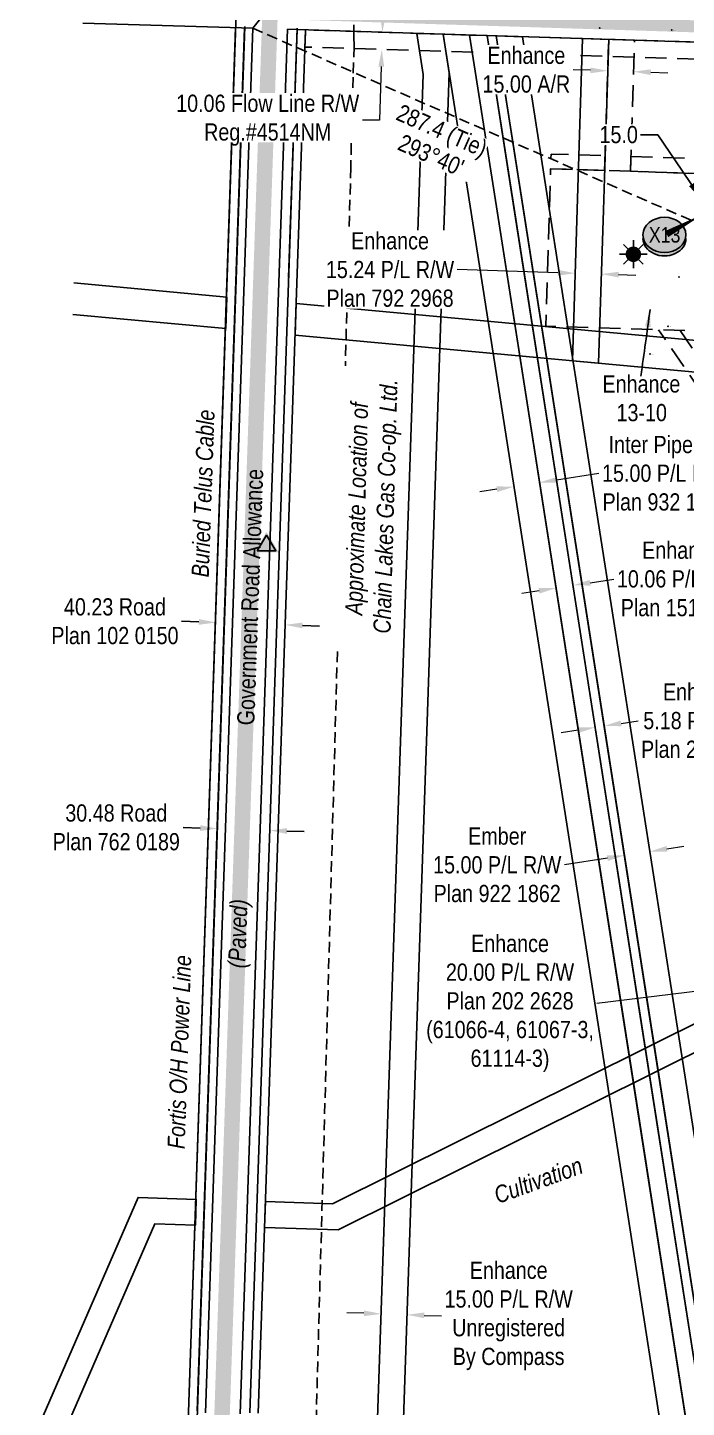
# Model space of a CAD drawing. Extents: x 337432 to 345408, y 5808486 to 5816348.
# Drawn here: x 337566 to 337949, y 5811198 to 5811999 of the extents above; entities that cross this region are included whole.
import ezdxf
from ezdxf.enums import TextEntityAlignment as Align

# ---------------------------------------------------------------- set-up
doc = ezdxf.new("R2010")
doc.units = 0
doc.header["$LTSCALE"] = 5
doc.header["$PDSIZE"] = 0.5
for name, pattern in [('foc-ACCESSROAD', [3.75, 2.5, -1.25]), ('foc-FLOWLINE', [3.75, 2.5, -1.25]), ('foc-TIELINE', [1.875, 1.25, -0.625]), ('UG_PIPE', [1.875, 1.25, -0.625])]:
    doc.linetypes.add(name, pattern=pattern)
doc.layers.get('Defpoints').update_dxf_attribs({"color": 9})
for name, color, linetype in [('AS-PIPE-UG', 44, 'UG_PIPE'), ('AS-PIPE-UG-T', 44, 'Continuous'), ('AS-POWER', 104, 'foc-POWER'), ('AS-ROADS', 254, 'Continuous'), ('AS-TELEPHONE-T', 224, 'Continuous'), ('AS-TELUS', 224, 'foc-TEL'), ('C-AR', 13, 'foc-ACCESSROAD'), ('C-FLOWLINE', 13, 'foc-FLOWLINE'), ('C-RW', 13, 'Continuous'), ('C-WS', 13, 'foc-ACCESSROAD'), ('C-WS-S', 13, 'Continuous'), ('F-FLOWLINE', 190, 'foc-FLOWLINE'), ('F-RW', 190, 'Continuous'), ('L-BD', 7, 'Continuous'), ('L-MON', 1, 'Continuous'), ('L-ROAD-T', 7, 'Continuous'), ('L-SEC', 7, 'Continuous'), ('L-TIE', 7, 'foc-TIELINE'), ('L-TITLEDB', 4, 'Continuous'), ('L-TITLEDB-T', 4, 'Continuous'), ('P-CROSSINGS', 250, 'Continuous'), ('P-TXT', 4, 'Continuous')]:
    doc.layers.add(name, color=color, linetype=linetype)
for name, color, linetype, lineweight in [('C-AR-T', 13, 'Continuous', 9), ('C-RW-T', 13, 'Continuous', 9), ('C-WS-T', 13, 'Continuous', 9), ('F-FLOWLINE-T', 190, 'Continuous', 9), ('F-RW-T', 190, 'Continuous', 9), ('T-TEXT', 48, 'Continuous', 18)]:
    doc.layers.add(name, color=color, linetype=linetype, lineweight=lineweight)
for name, color, linetype, plot in [('Z-DESCRIPTION-1409-18', 21, 'Continuous', False), ('Z-ELEVATION-1409-18', 21, 'Continuous', False), ('Z-MSPOINT-1409-18', 21, 'Continuous', False), ('Z-POINTNUMBER-1409-18', 21, 'Continuous', False)]:
    doc.layers.add(name, color=color, linetype=linetype, plot=plot)
doc.styles.add('80CG', font='', dxfattribs={"height": 10})
doc.styles.add('80L', font='', dxfattribs={"height": 10})
doc.styles.add('80LS', font='', dxfattribs={"height": 10})
doc.styles.add('Crossing', font='', dxfattribs={"height": 10})
doc.styles.add('DESCRIPTION', font='', dxfattribs={"height": 2.5})
doc.styles.add('ELEVATION', font='', dxfattribs={"height": 2.5})
doc.styles.add('foc-LtypeFont', font='', dxfattribs={"height": 7.35})
doc.styles.add('POINTNUMBER', font='', dxfattribs={"height": 2.5})
doc.styles.get('80CG').set_extended_font_data('Arial Narrow')
doc.styles.get('80L').set_extended_font_data('Arial Narrow')
doc.styles.get('80LS').set_extended_font_data('Arial Narrow', italic=True)
doc.styles.get('Crossing').set_extended_font_data('Arial Narrow')
doc.styles.get('DESCRIPTION').set_extended_font_data('Arial Narrow')
doc.styles.get('ELEVATION').set_extended_font_data('Arial Narrow')
doc.styles.get('foc-LtypeFont').set_extended_font_data('Arial Narrow')
doc.styles.get('POINTNUMBER').set_extended_font_data('Arial Narrow')
doc.linetypes.add('foc-POWER', pattern='A,6,-1,["P",foc-LtypeFont,S=0.2,R=0,X=-0.625,Y=-0.75],-1.24,4', length=12.24)
doc.linetypes.add('foc-POWER-NOLINE', pattern='A,0,-4,["P",foc-LtypeFont,S=0.2,R=0,X=-0.625,Y=-0.75],-8.24', length=12.24)
doc.linetypes.add('foc-TEL', pattern='A,2,-1,["T",foc-LtypeFont,S=0.2,R=0,X=-0.425,Y=-0.75],-1.24,8', length=12.24)
doc.linetypes.add('foc-TEL-NOLINE', pattern='A,0,-2,["T",foc-LtypeFont,S=0.2,R=0,X=-0.425,Y=-0.75],-10.24', length=12.24)
doc.dimstyles.new('Compass 5 000', dxfattribs={"dimscale": 5, "dimtxt": 9, "dimasz": 2, "dimexe": 0.2, "dimexo": 0.0625, "dimgap": 0.5, "dimtad": 0, "dimtih": 1, "dimtoh": 1, "dimzin": 0, "dimdsep": 46, "dimtxsty": '80CG', "dimcen": 0.1, "dimse1": 1, "dimse2": 1, "dimclrd": 256, "dimclrt": 256, "dimaunit": 1, "dimadec": 4, "dimazin": 0, "dimtfac": 0.06, "dimtofl": 0, "dimtmove": 0, "dimatfit": 1, "dimfxl": 0.2, "dimtolj": 1, "dimtzin": 0, "dimlwd": -1, "dimarcsym": 0})

# ---------------------------------------------------------------- blocks, each defined once
blk = doc.blocks.new('*D74')
at = {"layer": 'C-AR-T', "transparency": 16777216}
for p, q in [((337892.93, 5811974.61), (337882.93, 5811974.92)), ((337927.91, 5811973.52), (337937.91, 5811973.21))]:
    blk.add_line(p, q, dxfattribs=at)
for points in [[(337892.98, 5811976.27), (337892.88, 5811972.94), (337902.92, 5811974.3)], [(337927.96, 5811975.19), (337927.86, 5811971.85), (337917.92, 5811973.83)]]:
    blk.add_solid(points, dxfattribs=at)
at = {"layer": 'Defpoints', "color": 0, "transparency": 16777216}
for p in [(337917.92, 5811973.83), (337902.02, 5811945.09), (337917.01, 5811944.62)]:
    blk.add_point(p, dxfattribs=at)
at = {"layer": 'C-AR-T', "transparency": 16777216, "insert": (337855.65, 5811974.92), "char_height": 10, "attachment_point": 5, "style": '80CG', "bg_fill": 3, "box_fill_scale": 1.1, "bg_fill_color": 256, "bg_fill_true_color": 13158600, "bg_fill_transparency": 0}
blk.add_mtext('\\A1;Enhance\\P15.00 A/R', dxfattribs=at)
blk = doc.blocks.new('*D122')
at = {"layer": 'C-RW-T', "transparency": 16777216}
for p, q in [((337885.76, 5811591.39), (337875.88, 5811589.85)), ((337910.65, 5811595.29), (337920.53, 5811596.84))]:
    blk.add_line(p, q, dxfattribs=at)
for points in [[(337885.51, 5811593.04), (337886.02, 5811589.75), (337895.64, 5811592.94)], [(337910.39, 5811596.94), (337910.91, 5811593.64), (337900.77, 5811593.74)]]:
    blk.add_solid(points, dxfattribs=at)
at = {"layer": 'Defpoints', "color": 0, "transparency": 16777216}
for p in [(337895.64, 5811592.94), (337900.79, 5811560.05), (337905.92, 5811560.85)]:
    blk.add_point(p, dxfattribs=at)
at = {"layer": 'C-RW-T', "transparency": 16777216, "insert": (337957.64, 5811596.84), "char_height": 10, "attachment_point": 5, "style": '80CG'}
blk.add_mtext('\\A1;Enhance\\P5.18 P/L R/W\\PPlan 2692 RS', dxfattribs=at)
blk = doc.blocks.new('*D125')
at = {"layer": 'C-RW-T', "transparency": 16777216}
for p, q in [((337874.03, 5811857.03), (337815.54, 5811858.86)), ((337909.25, 5811855.94), (337919.25, 5811855.63))]:
    blk.add_line(p, q, dxfattribs=at)
for points in [[(337874.08, 5811858.7), (337873.98, 5811855.37), (337884.02, 5811856.72)], [(337909.3, 5811857.6), (337909.2, 5811854.27), (337899.26, 5811856.25)]]:
    blk.add_solid(points, dxfattribs=at)
at = {"layer": 'Defpoints', "color": 0, "transparency": 16777216}
for p in [(337884.6, 5811875.09), (337899.83, 5811874.61), (337884.02, 5811856.72)]:
    blk.add_point(p, dxfattribs=at)
at = {"layer": 'C-RW-T', "transparency": 16777216, "insert": (337776.46, 5811858.86), "char_height": 10, "attachment_point": 5, "style": '80CG', "bg_fill": 3, "box_fill_scale": 1.1, "bg_fill_color": 256, "bg_fill_true_color": 13158600, "bg_fill_transparency": 0}
blk.add_mtext('\\A1;Enhance\\P15.24 P/L R/W\\PPlan 792 2968', dxfattribs=at)
blk = doc.blocks.new('*D126')
at = {"layer": 'C-RW-T', "transparency": 16777216}
for p, q in [((337892.7, 5811676.99), (337906.45, 5811679.14)), ((337863.01, 5811672.34), (337853.13, 5811670.79))]:
    blk.add_line(p, q, dxfattribs=at)
for points in [[(337892.44, 5811678.64), (337892.96, 5811675.34), (337882.82, 5811675.44)], [(337862.75, 5811673.99), (337863.27, 5811670.69), (337872.89, 5811673.89)]]:
    blk.add_solid(points, dxfattribs=at)
at = {"layer": 'Defpoints', "color": 0, "transparency": 16777216}
for p in [(337872.89, 5811673.89), (337887.36, 5811646.48), (337877.42, 5811644.92)]:
    blk.add_point(p, dxfattribs=at)
at = {"layer": 'C-RW-T', "transparency": 16777216, "insert": (337945.53, 5811679.14), "char_height": 10, "attachment_point": 5, "style": '80CG'}
blk.add_mtext('\\A1;Enhance\\P10.06 P/L R/W\\PPlan 1517 KS', dxfattribs=at)
blk = doc.blocks.new('*D151')
at = {"layer": 'C-RW-T', "transparency": 16777216}
for p, q in [((338003.59, 5811445.63), (337896.55, 5811432.63)), ((338043.29, 5811450.45), (338053.22, 5811451.66))]:
    blk.add_line(p, q, dxfattribs=at)
for points in [[(338003.38, 5811447.28), (338003.79, 5811443.97), (338013.51, 5811446.83)], [(338043.09, 5811452.11), (338043.49, 5811448.8), (338033.36, 5811449.25)]]:
    blk.add_solid(points, dxfattribs=at)
at = {"layer": 'Defpoints', "color": 0, "transparency": 16777216}
for p in [(338001.75, 5811543.65), (338021.6, 5811546.06), (338013.51, 5811446.83)]:
    blk.add_point(p, dxfattribs=at)
at = {"layer": 'C-RW-T', "transparency": 16777216, "insert": (337846.17, 5811432.63), "char_height": 10, "attachment_point": 5, "style": '80CG'}
blk.add_mtext('\\A1;Enhance\\P20.00 P/L R/W\\PPlan 202 2628\\P(61066-4, 61067-3, \\P61114-3)', dxfattribs=at)
blk = doc.blocks.new('*D152')
at = {"layer": 'C-RW-T', "transparency": 16777216}
for p, q in [((337761.33, 5811252.62), (337751.33, 5811252.96)), ((337796.3, 5811251.43), (337806.3, 5811251.09))]:
    blk.add_line(p, q, dxfattribs=at)
for points in [[(337761.38, 5811254.29), (337761.27, 5811250.96), (337771.32, 5811252.28)], [(337796.36, 5811253.1), (337796.25, 5811249.77), (337786.31, 5811251.77)]]:
    blk.add_solid(points, dxfattribs=at)
at = {"layer": 'Defpoints', "color": 0, "transparency": 16777216}
for p in [(337778.81, 5811472.59), (337793.8, 5811472.08), (337786.31, 5811251.77)]:
    blk.add_point(p, dxfattribs=at)
at = {"layer": 'C-RW-T', "transparency": 16777216, "insert": (337845.38, 5811251.09), "char_height": 10, "attachment_point": 5, "style": '80CG'}
blk.add_mtext('\\A1;Enhance\\P15.00 P/L R/W\\PUnregistered\\PBy Compass', dxfattribs=at)
blk = doc.blocks.new('*D182')
at = {"layer": 'Defpoints', "color": 0, "transparency": 16777216}
for p in [(337772.02, 5811996.79), (337777.24, 5811996.62), (337776.92, 5811986.57)]:
    blk.add_point(p, dxfattribs=at)
at = {"layer": 'F-FLOWLINE-T', "transparency": 16777216}
for p, q in [((337772.34, 5812006.79), (337772.66, 5812016.78)), ((337771.38, 5811976.74), (337770.39, 5811945.63)), ((337770.39, 5811945.63), (337760.39, 5811945.63))]:
    blk.add_line(p, q, dxfattribs=at)
for points in [[(337770.68, 5812006.84), (337774.01, 5812006.73), (337772.02, 5811996.79)], [(337769.72, 5811976.79), (337773.05, 5811976.69), (337771.7, 5811986.74)]]:
    blk.add_solid(points, dxfattribs=at)
at = {"layer": 'F-FLOWLINE-T', "transparency": 16777216, "insert": (337705.39, 5811945.63), "char_height": 10, "attachment_point": 5, "style": '80CG', "bg_fill": 3, "box_fill_scale": 1.1, "bg_fill_color": 256, "bg_fill_true_color": 13158600, "bg_fill_transparency": 0}
blk.add_mtext('\\A1;10.06 Flow Line R/W\\PReg.#4514NM', dxfattribs=at)
blk = doc.blocks.new('*D183')
at = {"layer": 'Defpoints', "color": 0, "transparency": 16777216}
for p in [(337812.04, 5812062.76), (337797.21, 5812060.44), (337799.43, 5812046.22)]:
    blk.add_point(p, dxfattribs=at)
at = {"layer": 'F-RW-T', "transparency": 16777216}
for p, q in [((337824.14, 5812050.08), (337834.02, 5812051.63)), ((337789.55, 5812044.68), (337779.67, 5812043.13))]:
    blk.add_line(p, q, dxfattribs=at)
for points in [[(337789.29, 5812046.32), (337789.81, 5812043.03), (337799.43, 5812046.22)], [(337823.89, 5812051.73), (337824.4, 5812048.44), (337814.26, 5812048.54)]]:
    blk.add_solid(points, dxfattribs=at)
at = {"layer": 'F-RW-T', "transparency": 16777216, "insert": (337740.58, 5812043.13), "char_height": 10, "attachment_point": 5, "style": '80CG', "bg_fill": 3, "box_fill_scale": 1.1, "bg_fill_color": 256, "bg_fill_true_color": 13158600, "bg_fill_transparency": 0}
blk.add_mtext('\\A1;Inter Pipeline\\P15.00 P/L R/W\\PPlan 932 1094', dxfattribs=at)
blk = doc.blocks.new('*D185')
at = {"layer": 'Defpoints', "color": 0, "transparency": 16777216}
for p in [(337912.64, 5811518.53), (337922.72, 5811454.17), (337937.54, 5811456.49)]:
    blk.add_point(p, dxfattribs=at)
at = {"layer": 'F-RW-T', "transparency": 16777216}
for p, q in [((337937.34, 5811522.4), (337947.22, 5811523.95)), ((337902.76, 5811516.99), (337877.81, 5811513.08))]:
    blk.add_line(p, q, dxfattribs=at)
for points in [[(337902.5, 5811518.63), (337903.02, 5811515.34), (337912.64, 5811518.53)], [(337937.08, 5811524.05), (337937.6, 5811520.76), (337927.46, 5811520.85)]]:
    blk.add_solid(points, dxfattribs=at)
at = {"layer": 'F-RW-T', "transparency": 16777216, "insert": (337838.73, 5811513.08), "char_height": 10, "attachment_point": 5, "style": '80CG'}
blk.add_mtext('\\A1;Ember\\P15.00 P/L R/W\\PPlan 922 1862', dxfattribs=at)
blk = doc.blocks.new('*D205')
at = {"layer": 'Defpoints', "color": 0, "transparency": 16777216}
for p in [(337847, 5811741.94), (337861.84, 5811744.26), (337848.43, 5811732.81)]:
    blk.add_point(p, dxfattribs=at)
at = {"layer": 'F-RW-T', "transparency": 16777216}
for p, q in [((337873.15, 5811736.67), (337897.77, 5811740.52)), ((337838.55, 5811731.26), (337828.67, 5811729.72))]:
    blk.add_line(p, q, dxfattribs=at)
for points in [[(337872.89, 5811738.32), (337873.41, 5811735.02), (337863.27, 5811735.13)], [(337838.29, 5811732.91), (337838.81, 5811729.62), (337848.43, 5811732.81)]]:
    blk.add_solid(points, dxfattribs=at)
at = {"layer": 'F-RW-T', "transparency": 16777216, "insert": (337936.86, 5811740.52), "char_height": 10, "attachment_point": 5, "style": '80CG'}
blk.add_mtext('\\A1;Inter Pipeline\\P15.00 P/L R/W\\PPlan 932 1094', dxfattribs=at)
blk = doc.blocks.new('*D221')
at = {"layer": 'Defpoints', "color": 0, "transparency": 16777216}
for p in [(337857.47, 5812098.16), (337666.15, 5812088.4), (337857.06, 5812083.17)]:
    blk.add_point(p, dxfattribs=at)
at = {"layer": 'F-RW-T', "transparency": 16777216}
for p, q in [((337666.83, 5812113.39), (337667.11, 5812123.39)), ((337665.87, 5812078.41), (337665.3, 5812057.37)), ((337665.3, 5812057.37), (337655.3, 5812057.37))]:
    blk.add_line(p, q, dxfattribs=at)
for points in [[(337665.17, 5812113.44), (337668.5, 5812113.35), (337666.56, 5812103.4)], [(337664.21, 5812078.45), (337667.54, 5812078.36), (337666.15, 5812088.4)]]:
    blk.add_solid(points, dxfattribs=at)
at = {"layer": 'F-RW-T', "transparency": 16777216, "insert": (337610.21, 5812057.37), "char_height": 10, "attachment_point": 5, "style": '80CG', "bg_fill": 3, "box_fill_scale": 1.1, "bg_fill_color": 256, "bg_fill_true_color": 13158600, "bg_fill_transparency": 0}
blk.add_mtext('\\A1;Ember{\\fArial Narrow|b0|i1|c0|p34; (60972-4)}\\P15.00 P/L R/W\\PUnregistered by\\PNorthCan', dxfattribs=at)
blk = doc.blocks.new('*D233')
at = {"layer": 'Defpoints', "color": 0, "transparency": 16777216}
for p in [(337675.67, 5811662.14), (337675.39, 5811653.88), (337715.83, 5811660.77)]:
    blk.add_point(p, dxfattribs=at)
at = {"layer": 'L-TITLEDB-T', "transparency": 16777216}
for p, q in [((337665.39, 5811654.22), (337655.4, 5811654.56)), ((337725.54, 5811652.17), (337735.54, 5811651.83))]:
    blk.add_line(p, q, dxfattribs=at)
for points in [[(337665.45, 5811655.88), (337665.33, 5811652.55), (337675.39, 5811653.88)], [(337725.6, 5811653.84), (337725.48, 5811650.51), (337715.55, 5811652.51)]]:
    blk.add_solid(points, dxfattribs=at)
at = {"layer": 'L-TITLEDB-T', "transparency": 16777216, "insert": (337616.67, 5811654.56), "char_height": 10, "attachment_point": 5, "style": '80CG'}
blk.add_mtext('\\A1;40.23 Road\\PPlan 102 0150', dxfattribs=at)
blk = doc.blocks.new('*D234')
at = {"layer": 'Defpoints', "color": 0, "transparency": 16777216}
for p in [(337676.18, 5811534.13), (337676.43, 5811541.19), (337706.84, 5811540.15)]:
    blk.add_point(p, dxfattribs=at)
at = {"layer": 'L-TITLEDB-T', "transparency": 16777216}
for p, q in [((337666.19, 5811534.48), (337656.2, 5811534.82)), ((337716.59, 5811532.75), (337726.58, 5811532.41))]:
    blk.add_line(p, q, dxfattribs=at)
for points in [[(337666.25, 5811536.14), (337666.13, 5811532.81), (337676.18, 5811534.13)], [(337716.65, 5811534.42), (337716.53, 5811531.08), (337706.6, 5811533.09)]]:
    blk.add_solid(points, dxfattribs=at)
at = {"layer": 'L-TITLEDB-T', "transparency": 16777216, "insert": (337617.45, 5811534.82), "char_height": 10, "attachment_point": 5, "style": '80CG'}
blk.add_mtext('\\A1;30.48 Road\\PPlan 762 0189', dxfattribs=at)
blk = doc.blocks.new('xing2')
h = blk.add_hatch(color=50)
h.dxf.hatch_style = 1
edge = h.paths.add_edge_path()
edge.add_ellipse((0, 0), major_axis=(-12.5, 0), ratio=0.816297, start_angle=0, end_angle=360)
h = blk.add_hatch(color=250)
h.dxf.hatch_style = 1
edge = h.paths.add_edge_path()
edge.add_ellipse((0, -2.05), major_axis=(-12.5, 0), ratio=0.816297, start_angle=0, end_angle=180)
edge.add_line((12.5, -2.05), (12.5, 0))
edge.add_ellipse((0, 0), major_axis=(-12.5, 0), ratio=0.816297, start_angle=0, end_angle=180, ccw=False)
edge.add_line((-12.5, 0), (-12.5, -2.05))
at = {"color": 250}
blk.add_ellipse((0, 0), major_axis=(-12.5, 0), ratio=0.816297, dxfattribs=at)
blk.add_ellipse((0, -2.05), major_axis=(-12.5, 0), ratio=0.816297, start_param=0, end_param=3.141593, dxfattribs=at)
at = {"color": 250, "style": 'Crossing'}
blk.add_attdef('CROSSING', text='', height=9, dxfattribs=at).set_placement((0.09, 0.02), align=Align.MIDDLE_CENTER)
at = {"color": 250, "style": 'Crossing', "flags": 1}
for tag, p in [('OWNER', (0.09, -12.49)), ('DESCRIPTION', (0.09, -25.77)), ('LOCATION', (0.09, -39.3)), ('DWG_REF', (0.09, -52.84))]:
    blk.add_attdef(tag, text='', height=9, dxfattribs=at).set_placement(p, align=Align.MIDDLE_CENTER)
blk = doc.blocks.new('GAS')
h = blk.add_hatch(color=255)
h.dxf.hatch_style = 1
edge = h.paths.add_edge_path()
edge.add_arc((0, 0), 0.9, 0, 360)
for p, q in [((0, 0.81), (0, 1.62)), ((-0.81, 0), (-1.62, 0)), ((-0.57, 0.57), (-1.14, 1.14)), ((0.57, 0.57), (1.14, 1.14)), ((1.62, 0), (0.81, 0)), ((-0.57, -0.57), (-1.14, -1.14)), ((0, -0.81), (0, -1.62)), ((1.14, -1.14), (0.57, -0.57))]:
    blk.add_line(p, q)
blk.add_circle((0, 0), 0.8)
blk = doc.blocks.new('*D247')
at = {"layer": 'Defpoints', "color": 0, "transparency": 16777216}
for p in [(337977.65, 5811913.72), (337957.12, 5811899.93), (337986.01, 5811901.28)]:
    blk.add_point(p, dxfattribs=at)
at = {"layer": 'P-TXT', "transparency": 16777216}
for p, q in [((337922.06, 5811937.23), (337932.06, 5811937.23)), ((337932.06, 5811937.23), (337945.97, 5811916.53)), ((337951.54, 5811908.23), (337945.97, 5811916.53)), ((337971.06, 5811879.18), (337976.64, 5811870.88))]:
    blk.add_line(p, q, dxfattribs=at)
for points in [[(337952.93, 5811909.16), (337950.16, 5811907.3), (337957.12, 5811899.93)], [(337972.45, 5811880.11), (337969.68, 5811878.25), (337965.48, 5811887.48)]]:
    blk.add_solid(points, dxfattribs=at)
at = {"layer": 'P-TXT', "transparency": 16777216, "insert": (337909.3, 5811937.23), "char_height": 10, "attachment_point": 5, "style": '80CG', "bg_fill": 3, "box_fill_scale": 1.1, "bg_fill_color": 256, "bg_fill_true_color": 13158600, "bg_fill_transparency": 0}
blk.add_mtext('\\A1;15.0', dxfattribs=at)
blk = doc.blocks.new('TRIA')
blk.add_hatch(color=255).paths.add_polyline_path([(-0.04, 1.52), (-1.47, -0.87), (1.39, -0.87)])
blk = doc.blocks.new('TRIAA')
blk.add_blockref('TRIA', (0, 0))
blk = doc.blocks.new('TRIB')
at = {"color": 1}
blk.add_lwpolyline([(-1.12, -0.67), (-0.04, 1.13), (1.04, -0.67)], close=True, dxfattribs=at)
blk = doc.blocks.new('TRIBB')
blk.add_blockref('TRIB', (0, 0))
blk = doc.blocks.new('TRICC')
for name in ['TRIAA', 'TRIBB']:
    blk.add_blockref(name, (0, 0))
blk = doc.blocks.new('plspike')
blk.add_blockref('TRICC', (0, 0))

msp = doc.modelspace()

# ---------------------------------------------------------------- linework, layer by layer
at = {"layer": 'AS-PIPE-UG'}
for p, q in [((337755.403, 5812000.981), (337755.366, 5811994.462)), ((337755.366, 5811994.462), (337755.606, 5811988.528)), ((337755.606, 5811988.528), (337755.011, 5811970.598)), ((337755.001, 5811970.615), (337754.683, 5811951.099)), ((337754.683, 5811951.099), (337753.919, 5811931.807)), ((337753.919, 5811931.807), (337753.67, 5811918.188))]:
    msp.add_line(p, q, dxfattribs=at)
at = {"layer": 'AS-PIPE-UG', "flags": 128}
msp.add_lwpolyline([(337753.67, 5811918.188), (337730.84, 5811092.862)], dxfattribs=at)
at = {"layer": 'AS-POWER', "linetype": 'foc-POWER-NOLINE', "flags": 128}
for points in [[(337655.94, 5811095.283), (337659.337, 5811195.156), (337687.399, 5812019.447)], [(337717.545, 5811854.358), (337722.498, 5811999.048)]]:
    msp.add_lwpolyline(points, dxfattribs=at)
at = {"layer": 'AS-ROADS', "const_width": 6.998, "flags": 128}
msp.add_lwpolyline([(337597.08, 5812011.438), (338623.376, 5811978.949)], dxfattribs=at)
at = {"layer": 'AS-ROADS', "flags": 128}
msp.add_lwpolyline([(337675.5, 5811094.649, 8.998, 8.998, 0), (337706.913, 5812011.958, 9, 9, 0)], format="xyseb", dxfattribs=at)
at = {"layer": 'AS-TELUS', "linetype": 'foc-TEL-NOLINE', "flags": 128}
msp.add_lwpolyline([(337661.083, 5811095.117), (337692.047, 5812000.015)], dxfattribs=at)
at = {"layer": 'C-AR', "flags": 128}
msp.add_lwpolyline([(337916.121, 5811915.95), (337918.484, 5811992.106), (337903.491, 5811992.577), (337901.055, 5811914.035)], dxfattribs=at)
at = {"layer": 'C-FLOWLINE', "flags": 128}
msp.add_lwpolyline([(337944.964, 5811823.574), (338570.58, 5810908.745), (338838.614, 5810457.967), (338874.383, 5810408.444), (339064.862, 5810214.949), (339064.422, 5810201.056), (338866.673, 5810401.935), (338829.969, 5810452.827), (338562.115, 5810903.301), (337932.508, 5811823.966)], dxfattribs=at)
at = {"layer": 'C-RW', "flags": 128}
for points in [[(337784.249, 5811191.222), (337810.847, 5811973.196), (337807.252, 5811995.55), (337791.985, 5811996.03), (337795.809, 5811972.252), (337769.259, 5811191.676)], [(337900.412, 5811893.303), (337897.645, 5811804.462), (337882.438, 5811805.869), (337885.179, 5811893.79), (337888.258, 5811993.056), (337903.491, 5811992.577)]]:
    msp.add_lwpolyline(points, close=True, dxfattribs=at)
for points in [[(337964.815, 5811085.297), (337915.308, 5811402.023), (337838.223, 5811895.294), (337822.6, 5811995.121), (337832.828, 5811994.799), (337848.452, 5811894.966), (337925.247, 5811403.576), (337975.049, 5811084.966)], [(337975.098, 5811084.965), (337957.492, 5811197.8), (337924.774, 5811406.72), (337832.828, 5811994.799), (337838.097, 5811994.634), (337929.892, 5811407.52), (337962.61, 5811198.601), (337980.368, 5811084.794)]]:
    msp.add_lwpolyline(points, dxfattribs=at)
at = {"layer": 'C-WS', "flags": 128}
for points in [[(337901.129, 5811916.424), (337869.784, 5811917.415), (337870.053, 5811925.976), (337901.395, 5811924.985)], [(337916.387, 5811924.511), (337991.408, 5811922.139), (337991.139, 5811913.578), (337916.121, 5811915.95)], [(337991.139, 5811913.578), (337869.784, 5811917.415), (337866.908, 5811826.032), (337988.266, 5811822.21)]]:
    msp.add_lwpolyline(points, close=True, dxfattribs=at)
at = {"layer": 'F-FLOWLINE', "flags": 128}
msp.add_lwpolyline([(338302.485, 5811980.03), (338302.182, 5811970.279), (337727.029, 5811988.101), (337727.339, 5811998.117)], close=True, dxfattribs=at)
at = {"layer": 'F-RW', "flags": 128}
for points in [[(337949.714, 5811085.785), (337934.398, 5811182.747), (337903.785, 5811379.49), (337822.968, 5811895.782), (337807.345, 5811995.601), (337822.6, 5811995.121), (337838.223, 5811895.294), (337918.605, 5811381.81), (337949.217, 5811185.07), (337964.978, 5811085.292)], [(337980.373, 5811084.794), (337932.198, 5811393.616), (337853.722, 5811894.798), (337838.097, 5811994.634), (337853.351, 5811994.154), (337868.979, 5811894.309), (337947.017, 5811395.936), (337995.631, 5811084.301)], [(338664.844, 5811580.66), (338497.66, 5811690.068), (338285.099, 5811768.626), (337721.287, 5811820.774), (337721.912, 5811839.094), (338277.093, 5811787.811), (338236.907, 5811882.528), (338194.162, 5811983.437), (338214.279, 5811982.804), (338257.026, 5811881.884), (338298.965, 5811783.121), (338505.789, 5811706.381), (338664.243, 5811602.961)], [(337592.768, 5811851.153), (337681.65, 5811842.898), (337681.006, 5811824.56), (337592.14, 5811832.831)], [(337569.823, 5811181.109), (337630.122, 5811319.918), (337663.925, 5811318.771), (337663.411, 5811303.771), (337639.816, 5811304.576), (337568.424, 5811140.263)]]:
    msp.add_lwpolyline(points, dxfattribs=at)
msp.add_lwpolyline([(338730.86, 5811784.921), (338962.087, 5811905.206), (338964.311, 5811959.333), (338949.318, 5811959.813), (338947.455, 5811914.508), (338725.435, 5811799.086), (338517.565, 5811747.944), (338472.32, 5811678.815), (337743.1, 5811316.236), (337704.113, 5811317.466), (337703.601, 5811302.475), (337746.255, 5811301.197), (338482.616, 5811667.173), (338526.885, 5811734.783)], close=True, dxfattribs=at)
at = {"layer": 'L-SEC'}
for p, q in [((337597.934, 5812002.034), (337696.745, 5811999.079)), ((337696.745, 5811999.079), (337669.357, 5811194.878)), ((337689.458, 5811194.193), (337716.848, 5811998.447)), ((338523.193, 5811973.09), (337716.848, 5811998.447))]:
    msp.add_line(p, q, dxfattribs=at)
at = {"layer": 'L-TIE'}
for p, q in [((337696.745, 5811999.079), (337903.84, 5812252.442)), ((337959.922, 5811883.745), (337696.745, 5811999.079))]:
    msp.add_line(p, q, dxfattribs=at)
at = {"layer": 'L-TITLEDB'}
msp.add_line((337686.693, 5811999.421), (337659.305, 5811195.22), dxfattribs=at)
at = {"layer": 'L-TITLEDB', "flags": 128}
for points in [[(337664.52, 5811195.91), (337692.02, 5811999.23)], [(337722.473, 5811998.303), (337694.97, 5811194.832)], [(337727.339, 5811998.117), (337699.921, 5811194.614)]]:
    msp.add_lwpolyline(points, dxfattribs=at)
at = {"layer": 'Z-MSPOINT-1409-18'}
for p in [(337898.203, 5811999.224, 906.948), (337940.153, 5811997.989, 907.225), (337944.432, 5811854.529, 905.541), (337938.014, 5811825.927, 905.561), (337927.463, 5811809.841, 905.914)]:
    msp.add_point(p, dxfattribs=at)

# ---------------------------------------------------------------- block references
at = {"layer": 'L-MON', "xscale": 4.999999999999997, "yscale": 4.999999999999997, "zscale": 4.999999999999997}
msp.add_blockref('plspike', (337704.932, 5811698.92), dxfattribs=at)

# ---------------------------------------------------------------- texts
at = {"layer": 'AS-POWER', "linetype": 'foc-POWER-NOLINE', "insert": (337647.155, 5811347.939), "char_height": 9.99782, "attachment_point": 1, "rotation": 88.04121, "style": '80L'}
msp.add_mtext_dynamic_manual_height_columns('\\pi0.32619;{\\fArial Narrow|b0|i1|c0|p34;Fortis O/H Power Line}', width=112.47657, gutter_width=49.989, heights=[0], dxfattribs=at)
at = {"layer": 'AS-TELEPHONE-T', "insert": (337661.154, 5811680.05), "char_height": 10, "attachment_point": 1, "rotation": 87.987887, "style": '80L'}
msp.add_mtext_dynamic_manual_height_columns('\\pi0.28804;{\\fArial Narrow|b0|i1|c0|p34;Buried Telus Cable}', width=97.21318, gutter_width=49.989, heights=[0], dxfattribs=at)
at = {"layer": 'L-ROAD-T', "style": '80L'}
msp.add_text('Government Road Allowance', height=10, rotation=87.973699, dxfattribs=at).set_placement((337695.218, 5811668.625), align=Align.MIDDLE_CENTER)
at = {"layer": 'T-TEXT', "style": '80LS'}
msp.add_text('(Paved)', height=10, rotation=87.973699, dxfattribs=at).set_placement((337688.047, 5811473.14), align=Align.MIDDLE_CENTER)
at = {"layer": 'T-TEXT', "insert": (337835.226, 5811325.273), "char_height": 9.99775, "attachment_point": 1, "rotation": 20, "style": '80L'}
msp.add_mtext_dynamic_manual_height_columns('\\pi0.56829;{\\fArial Narrow|b0|i1|c0|p34;Cultivation}', width=53.29401, gutter_width=49.989, heights=[0], dxfattribs=at)
at = {"layer": 'Z-DESCRIPTION-1409-18', "style": 'DESCRIPTION'}
for s, p in [('RD-SHLDR4', (337898.82, 5811998.519)), ('RD-SHLDR4', (337940.76, 5811997.284)), ('PIPE-UG26', (337945.038, 5811853.856)), ('PIPE-UG27', (337938.622, 5811825.261)), ('PIPE-UG28', (337928.073, 5811809.178))]:
    msp.add_text(s, height=0.2, rotation=23.999999, dxfattribs=at).set_placement(p)
at = {"layer": 'Z-ELEVATION-1409-18', "style": 'ELEVATION'}
for s, p in [('906.540', (337898.203, 5811999.224)), ('906.817', (337940.153, 5811997.989)), ('905.134', (337944.432, 5811854.529)), ('905.154', (337938.014, 5811825.927)), ('905.506', (337927.463, 5811809.841))]:
    msp.add_text(s, height=0.2, rotation=44.999991, dxfattribs=at).set_placement(p)
at = {"layer": 'Z-POINTNUMBER-1409-18', "style": 'POINTNUMBER'}
for s, p in [('616', (337898.203, 5811999.224)), ('617', (337940.153, 5811997.989)), ('631', (337944.432, 5811854.529)), ('632', (337938.014, 5811825.927)), ('639', (337927.463, 5811809.841))]:
    msp.add_text(s, height=0.2, dxfattribs=at).set_placement(p)

# ---------------------------------------------------------------- dimensions: what is measured, and where the dimension line sits
at = {"layer": 'C-RW-T'}
for base, p1, p2, angle, text, picture, middle in [((337872.887, 5811673.888), (337887.357, 5811646.479), (337877.423, 5811644.923), 188.900064, 'Enhance\\P10.06 P/L R/W\\PPlan 1517 KS', '*D126', (337945.532, 5811679.143)), ((337895.643, 5811592.94), (337905.918, 5811560.854), (337900.793, 5811560.052), 188.89997, 'Enhance\\P5.18 P/L R/W\\PPlan 2692 RS', '*D122', (337957.635, 5811596.837))]:
    dim = msp.add_linear_dim(base=base, p1=p1, p2=p2, angle=angle, text=text, dimstyle='Compass 5 000', override={"dimtxt": 10}, dxfattribs=at)
    dim.commit()
    dim.dimension.update_dxf_attribs({"geometry": picture, "text_midpoint": middle, "dimtype": 161})
at = {"layer": 'C-RW-T', "color": 5}
for base, p1, p2, angle, text, picture, middle in [((338013.512, 5811446.835), (338021.6, 5811546.065), (338001.751, 5811543.653), 186.926355, 'Enhance\\P20.00 P/L R/W\\PPlan 202 2628\\P(61066-4, 61067-3, \\P61114-3)', '*D151', (337846.167, 5811432.626)), ((337786.308, 5811251.773), (337778.813, 5811472.586), (337793.802, 5811472.076), 358.051912, 'Enhance\\P15.00 P/L R/W\\PUnregistered\\PBy Compass', '*D152', (337845.383, 5811251.093))]:
    dim = msp.add_linear_dim(base=base, p1=p1, p2=p2, angle=angle, text=text, dimstyle='Compass 5 000', override={"dimtxt": 10}, dxfattribs=at)
    dim.commit()
    dim.dimension.update_dxf_attribs({"geometry": picture, "text_midpoint": middle, "dimtype": 161})
at = {"layer": 'F-RW-T'}
dim = msp.add_linear_dim(base=(337912.641, 5811518.535), p1=(337937.537, 5811456.494), p2=(337922.721, 5811454.174), angle=188.900687, text='Ember\\P15.00 P/L R/W\\PPlan 922 1862', dimstyle='Compass 5 000', override={"dimtxt": 10}, dxfattribs=at)
dim.commit()
dim.dimension.update_dxf_attribs({"geometry": '*D185', "text_midpoint": (337838.728, 5811513.08), "dimtype": 161})
at = {"layer": 'L-TITLEDB-T'}
for p1, p2, distance, text, picture, middle in [((337715.828, 5811660.774), (337675.667, 5811662.141), 8.268, '40.23 Road\\PPlan 102 0150', '*D233', (337616.673, 5811654.559)), ((337706.837, 5811540.148), (337676.426, 5811541.19), 7.059, '30.48 Road\\PPlan 762 0189', '*D234', (337617.447, 5811534.82))]:
    dim = msp.add_aligned_dim(p1=p1, p2=p2, distance=distance, text=text, dimstyle='Compass 5 000', dxfattribs=at)
    dim.commit()
    dim.dimension.update_dxf_attribs({"geometry": picture, "text_midpoint": middle})

# ---------------------------------------------------------------- next in the draw order: texts
at = {"layer": 'AS-PIPE-UG-T', "insert": (337749.948, 5811643.919), "char_height": 10, "attachment_point": 1, "rotation": 88.415487, "style": '80L', "bg_fill": 2}
msp.add_mtext_dynamic_manual_height_columns('\\pi14.41915;{\\fArial Narrow|b0|i1|c0|p34;Approximate Location of\\P\\pi4.15312;Chain Lakes Gas Co-op. Ltd.}', width=153.87922, gutter_width=49.989, heights=[0], dxfattribs=at)
at = {"layer": 'L-BD', "insert": (337783.085, 5811955.413), "char_height": 9.99782, "width": 54.78793, "attachment_point": 1, "rotation": 336.3352, "line_spacing_factor": 0.934195, "style": '80L', "bg_fill": 3, "box_fill_scale": 1.1, "bg_fill_color": 256, "bg_fill_transparency": 0}
msp.add_mtext("\\pi0.21025;287.4 (Tie) \\P\\pi8.02233;293°40'", dxfattribs=at)

# ---------------------------------------------------------------- next in the draw order: dimensions: what is measured, and where the dimension line sits
at = {"layer": 'C-AR-T'}
dim = msp.add_linear_dim(base=(337917.917, 5811973.83), p1=(337902.018, 5811945.086), p2=(337917.011, 5811944.621), angle=358.223201, text='Enhance\\P15.00 A/R', dimstyle='Compass 5 000', override={"dimtxt": 10, "dimtfill": 1}, dxfattribs=at)
dim.commit()
dim.dimension.update_dxf_attribs({"geometry": '*D74', "text_midpoint": (337855.652, 5811974.916), "dimtype": 161})
at = {"layer": 'C-RW-T'}
dim = msp.add_linear_dim(base=(337884.023, 5811856.723), p1=(337899.83, 5811874.612), p2=(337884.596, 5811875.087), angle=178.214696, text='Enhance\\P15.24 P/L R/W\\PPlan 792 2968', dimstyle='Compass 5 000', override={"dimtxt": 10, "dimtfill": 1}, dxfattribs=at)
dim.commit()
dim.dimension.update_dxf_attribs({"geometry": '*D125', "text_midpoint": (337776.457, 5811858.858), "dimtype": 161})

# ---------------------------------------------------------------- next in the draw order: texts
at = {"layer": 'C-WS-T', "insert": (337899.385, 5811797.467), "char_height": 9.99783, "attachment_point": 1, "style": '80L', "bg_fill": 3, "box_fill_scale": 1.15, "bg_fill_color": 256, "bg_fill_true_color": 256, "bg_fill_transparency": 0}
msp.add_mtext_dynamic_manual_height_columns('\\pi0.49844;Enhance\\P\\pi8.65493;13-10', width=44.80729, gutter_width=49.989, heights=[0], dxfattribs=at)

# ---------------------------------------------------------------- next in the draw order: dimensions: what is measured, and where the dimension line sits
at = {"layer": 'F-FLOWLINE-T'}
dim = msp.add_linear_dim(base=(337772.023, 5811996.791), p1=(337776.916, 5811986.569), p2=(337777.237, 5811996.624), angle=88.170721, text='10.06 Flow Line R/W\\PReg.#4514NM', dimstyle='Compass 5 000', override={"dimtfill": 1}, dxfattribs=at)
dim.commit()
dim.dimension.update_dxf_attribs({"geometry": '*D182', "text_midpoint": (337705.389, 5811945.629), "dimtype": 161})
at = {"layer": 'P-TXT', "color": 5}
dim = msp.add_linear_dim(base=(337957.12, 5811899.93), p1=(337986.013, 5811901.277), p2=(337977.649, 5811913.725), angle=123.899992, text='15.0', dimstyle='Compass 5 000', override={"dimtmove": 1, "dimtfill": 1}, dxfattribs=at)
dim.commit()
dim.dimension.update_dxf_attribs({"geometry": '*D247', "text_midpoint": (337924.433, 5811937.229), "dimtype": 161})

# ---------------------------------------------------------------- next in the draw order: linework, layer by layer
at = {"layer": 'P-CROSSINGS', "flags": 128}
msp.add_lwpolyline([(337958.774, 5811891.25, 0, 3.998, 0), (337937.14, 5811879.462, 1.999, 1.999, 0)], format="xyseb", dxfattribs=at)

# ---------------------------------------------------------------- next in the draw order: block references
at = {"layer": 'C-WS-S', "xscale": 5.000000000000043, "yscale": 5.000000000000043, "zscale": 5.000000000000043}
msp.add_blockref('GAS', (337917.831, 5811867.76), dxfattribs=at)
at = {"layer": 'P-CROSSINGS', "xscale": 0.9996571799999981, "yscale": 0.9996571799999981, "zscale": 0.9996571799999981}
msp.add_blockref('xing2', (337935.898, 5811879.041), dxfattribs=at).add_auto_attribs({'CROSSING': 'X13'})

# ---------------------------------------------------------------- next in the draw order: dimensions: what is measured, and where the dimension line sits
at = {"layer": 'F-RW-T'}
for base, p1, p2, angle, override, picture, middle in [((337799.431, 5812046.22), (337812.041, 5812062.762), (337797.207, 5812060.443), 188.886041, {"dimtxt": 10, "dimtfill": 1}, '*D183', (337740.585, 5812043.131)), ((337848.429, 5811732.807), (337861.843, 5811744.258), (337847.002, 5811741.939), 188.880305, {"dimtxt": 10}, '*D205', (337936.859, 5811740.516))]:
    dim = msp.add_linear_dim(base=base, p1=p1, p2=p2, angle=angle, text='Inter Pipeline\\P15.00 P/L R/W\\PPlan 932 1094', dimstyle='Compass 5 000', override=override, dxfattribs=at)
    dim.commit()
    dim.dimension.update_dxf_attribs({"geometry": picture, "text_midpoint": middle, "dimtype": 161})

# ---------------------------------------------------------------- next in the draw order: leaders
at = {"layer": 'C-WS-T', "path_type": 1}
msp.add_leader([(337927.573, 5811835.609), (337922.192, 5811797.012)], dimstyle='Compass 5 000', override={"dimgap": 0.5, "dimtad": 0}, dxfattribs=at)

# ---------------------------------------------------------------- next in the draw order: dimensions: what is measured, and where the dimension line sits
at = {"layer": 'F-RW-T'}
dim = msp.add_linear_dim(base=(337666.148, 5812088.404), p1=(337857.473, 5812098.162), p2=(337857.062, 5812083.168), angle=268.429021, text='Ember{\\fArial Narrow|b0|i1|c0|p34; (60972-4)}\\P15.00 P/L R/W\\PUnregistered by\\PNorthCan', dimstyle='Compass 5 000', override={"dimtxt": 10, "dimtfill": 1}, dxfattribs=at)
dim.commit()
dim.dimension.update_dxf_attribs({"geometry": '*D221', "text_midpoint": (337610.208, 5812057.369), "dimtype": 161})

doc.saveas('drawing.dxf')
